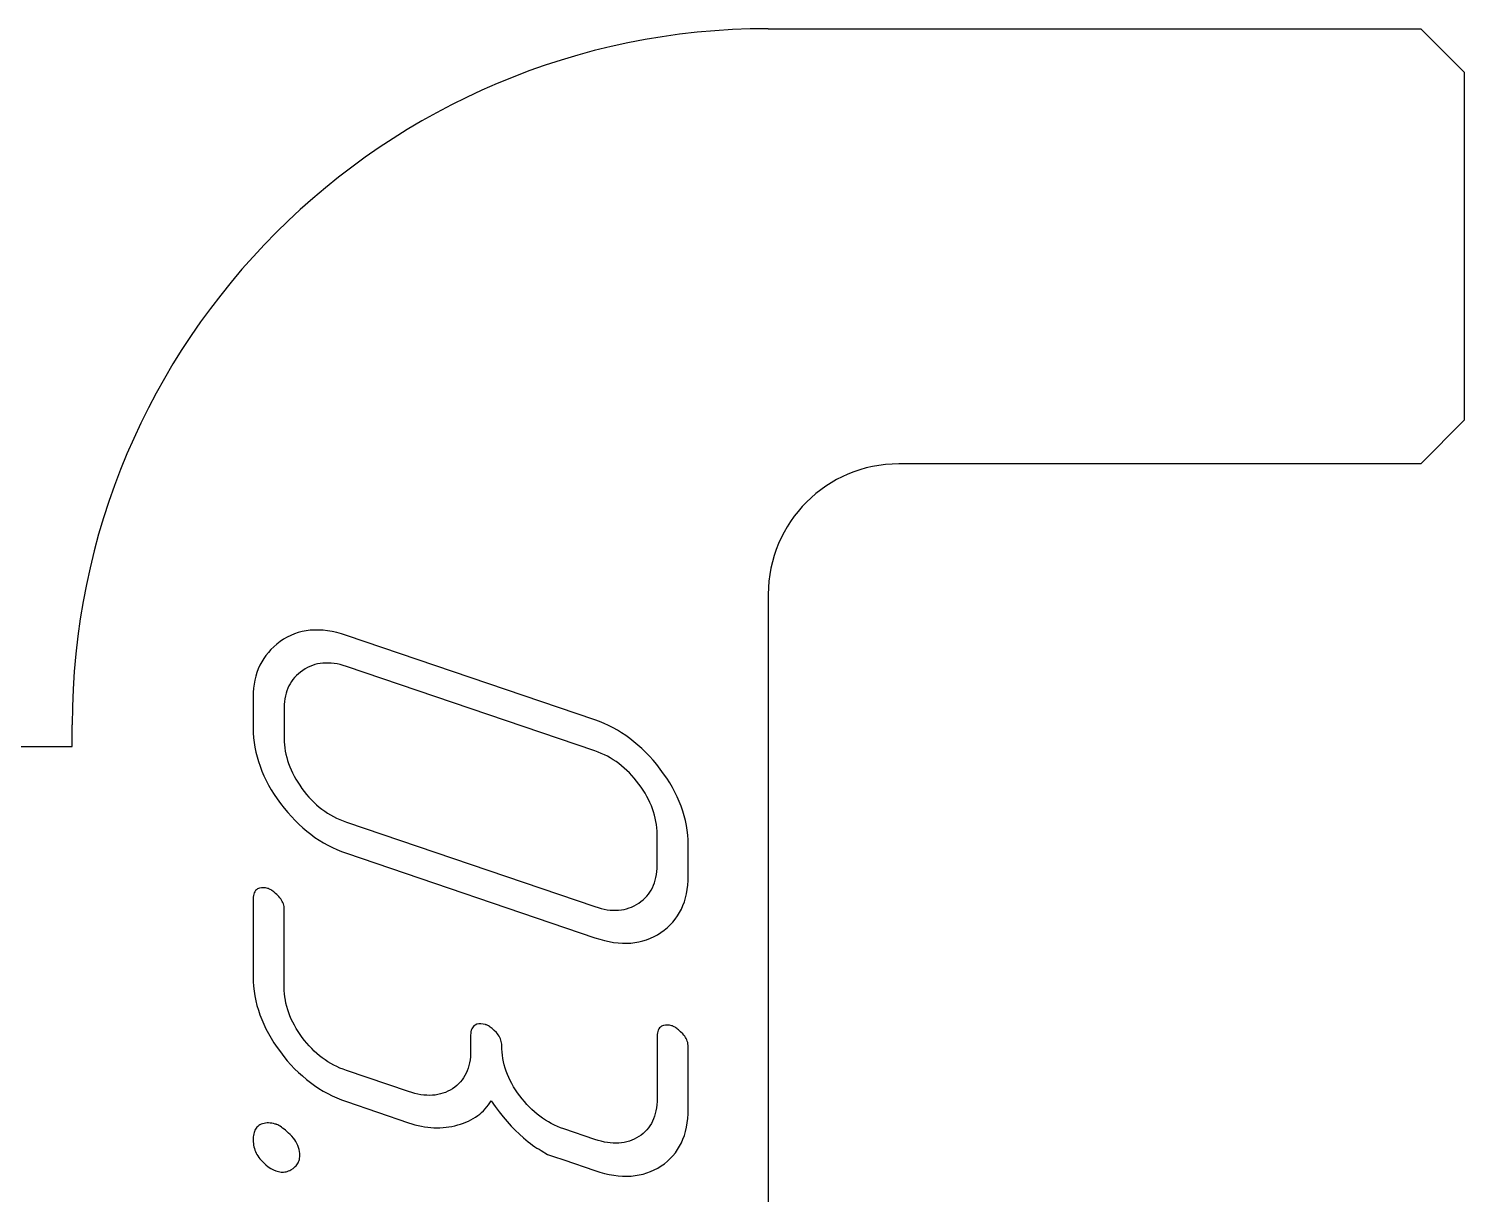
# Model space of a CAD drawing. Extents: x 10 to 1489, y -739 to -10.
# Drawn here: x 1456 to 1489, y -290.5 to -263.71 of the extents above; entities that cross this region are included whole.
import ezdxf

# ---------------------------------------------------------------- set-up
doc = ezdxf.new("R2010")
doc.units = 0

msp = doc.modelspace()

# ---------------------------------------------------------------- linework, layer by layer
at = {"layer": 'cut', "color": 0}
for p, q in [((1472.999856, -263.708932), (1487.999826, -263.708932)), ((1487.999826, -263.708932), (1488.999824, -264.70893)), ((1488.999824, -264.70893), (1488.999824, -272.708914)), ((1488.999824, -272.708914), (1487.999826, -273.708912)), ((1487.999826, -273.708912), (1475.99985, -273.708912)), ((1472.999856, -276.708906), (1472.999856, -300.458858)), ((1456.999888, -280.208899), (1456.999888, -279.7089)), ((1422.999956, -280.208899), (1456.999888, -280.208899))]:
    msp.add_line(p, q, dxfattribs=at)
for centre, radius in [((1472.999856, -279.7089), 15.999968), ((1475.99985, -276.708906), 2.999994)]:
    msp.add_arc(centre, radius, 90, 180, dxfattribs=at)
at = {"layer": 'mark', "color": 0}
for p, q in [((1462.567673, -277.528418), (1462.471495, -277.534448)), ((1462.666026, -277.528288), (1462.567673, -277.528418)), ((1462.766556, -277.534059), (1462.666026, -277.528288)), ((1461.705174, -277.85276), (1461.634778, -277.913306)), ((1461.780425, -277.79512), (1461.705174, -277.85276)), ((1461.859192, -277.741884), (1461.780425, -277.79512)), ((1461.940135, -277.694548), (1461.859192, -277.741884)), ((1462.023254, -277.653113), (1461.940135, -277.694548)), ((1462.10855, -277.617578), (1462.023254, -277.653113)), ((1462.196022, -277.587945), (1462.10855, -277.617578)), ((1462.28567, -277.564212), (1462.196022, -277.587945)), ((1462.377494, -277.54638), (1462.28567, -277.564212)), ((1462.471495, -277.534448), (1462.377494, -277.54638)), ((1462.869262, -277.545731), (1462.766556, -277.534059)), ((1462.974145, -277.563304), (1462.869262, -277.545731)), ((1463.081204, -277.586777), (1462.974145, -277.563304)), ((1463.190439, -277.616151), (1463.081204, -277.586777)), ((1463.301851, -277.651426), (1463.190439, -277.616151)), ((1469.016125, -279.593387), (1463.301851, -277.651426)), ((1461.401743, -278.184546), (1461.355621, -278.25962)), ((1461.452719, -278.112377), (1461.401743, -278.184546)), ((1461.508551, -278.043114), (1461.452719, -278.112377)), ((1461.569237, -277.976757), (1461.508551, -278.043114)), ((1461.634778, -277.913306), (1461.569237, -277.976757)), ((1461.246386, -278.502277), (1461.219684, -278.588974)), ((1461.277943, -278.418485), (1461.246386, -278.502277)), ((1461.314355, -278.3376), (1461.277943, -278.418485)), ((1461.355621, -278.25962), (1461.314355, -278.3376)), ((1462.246817, -278.493828), (1462.198672, -278.533034)), ((1462.298281, -278.456782), (1462.246817, -278.493828)), ((1462.352006, -278.422709), (1462.298281, -278.456782)), ((1462.406931, -278.39242), (1462.352006, -278.422709)), ((1462.463055, -278.365915), (1462.406931, -278.39242)), ((1462.520379, -278.343194), (1462.463055, -278.365915)), ((1462.578903, -278.324257), (1462.520379, -278.343194)), ((1462.638627, -278.309105), (1462.578903, -278.324257)), ((1462.69955, -278.297737), (1462.638627, -278.309105)), ((1462.761673, -278.290153), (1462.69955, -278.297737)), ((1462.824996, -278.286353), (1462.761673, -278.290153)), ((1462.889519, -278.286337), (1462.824996, -278.286353)), ((1462.955242, -278.290106), (1462.889519, -278.286337)), ((1463.022164, -278.297658), (1462.955242, -278.290106)), ((1463.090286, -278.308995), (1463.022164, -278.297658)), ((1463.159608, -278.324116), (1463.090286, -278.308995)), ((1463.230129, -278.343021), (1463.159608, -278.324116)), ((1463.301851, -278.365711), (1463.230129, -278.343021)), ((1469.016125, -280.307671), (1463.301851, -278.365711)), ((1461.180845, -278.771085), (1461.168708, -278.866499)), ((1461.197837, -278.678576), (1461.180845, -278.771085)), ((1461.219684, -278.588974), (1461.197837, -278.678576)), ((1461.979532, -278.813645), (1461.95463, -278.867976)), ((1462.007755, -278.761475), (1461.979532, -278.813645)), ((1462.039298, -278.711465), (1462.007755, -278.761475)), ((1462.074161, -278.663617), (1462.039298, -278.711465)), ((1462.112344, -278.617928), (1462.074161, -278.663617)), ((1462.153848, -278.574401), (1462.112344, -278.617928)), ((1462.198672, -278.533034), (1462.153848, -278.574401)), ((1461.161425, -278.964819), (1461.158998, -279.066044)), ((1461.158998, -279.066044), (1461.158998, -279.780328)), ((1461.168708, -278.866499), (1461.161425, -278.964819)), ((1461.879923, -279.172039), (1461.874942, -279.239334)), ((1461.888224, -279.106905), (1461.879923, -279.172039)), ((1461.899845, -279.043932), (1461.888224, -279.106905)), ((1461.914786, -278.983119), (1461.899845, -279.043932)), ((1461.933048, -278.924467), (1461.914786, -278.983119)), ((1461.95463, -278.867976), (1461.933048, -278.924467)), ((1461.874942, -279.239334), (1461.873282, -279.308789)), ((1461.873282, -279.308789), (1461.873282, -280.023073)), ((1461.158998, -279.780328), (1461.161467, -279.891742)), ((1469.122431, -279.631942), (1469.016125, -279.593387)), ((1469.227062, -279.674782), (1469.122431, -279.631942)), ((1469.33002, -279.721909), (1469.227062, -279.674782)), ((1469.431303, -279.773322), (1469.33002, -279.721909)), ((1469.530912, -279.82902), (1469.431303, -279.773322)), ((1469.628847, -279.889005), (1469.530912, -279.82902)), ((1461.161467, -279.891742), (1461.168875, -280.00277)), ((1461.168875, -280.00277), (1461.181222, -280.113411)), ((1461.181222, -280.113411), (1461.198507, -280.223666)), ((1461.873282, -280.023073), (1461.874873, -280.095349)), ((1461.874873, -280.095349), (1461.879644, -280.167535)), ((1461.879644, -280.167535), (1461.887596, -280.239629)), ((1469.725108, -279.953275), (1469.628847, -279.889005)), ((1469.819695, -280.021832), (1469.725108, -279.953275)), ((1469.912608, -280.094674), (1469.819695, -280.021832)), ((1470.003846, -280.171803), (1469.912608, -280.094674)), ((1461.198507, -280.223666), (1461.220731, -280.333535)), ((1461.220731, -280.333535), (1461.247893, -280.443017)), ((1461.247893, -280.443017), (1461.279994, -280.552113)), ((1461.887596, -280.239629), (1461.898729, -280.311633)), ((1461.898729, -280.311633), (1461.913042, -280.383546)), ((1461.913042, -280.383546), (1461.930537, -280.455369)), ((1461.930537, -280.455369), (1461.951212, -280.527101)), ((1469.089548, -280.334252), (1469.016125, -280.307671)), ((1469.161605, -280.363634), (1469.089548, -280.334252)), ((1469.232294, -280.395816), (1469.161605, -280.363634)), ((1469.301616, -280.430798), (1469.232294, -280.395816)), ((1469.36957, -280.46858), (1469.301616, -280.430798)), ((1469.436158, -280.509162), (1469.36957, -280.46858)), ((1470.093411, -280.253217), (1470.003846, -280.171803)), ((1470.181301, -280.338918), (1470.093411, -280.253217)), ((1470.267518, -280.428904), (1470.181301, -280.338918)), ((1470.35206, -280.523176), (1470.267518, -280.428904)), ((1461.279994, -280.552113), (1461.317033, -280.660823)), ((1461.317033, -280.660823), (1461.359011, -280.769147)), ((1461.359011, -280.769147), (1461.405928, -280.877084)), ((1461.951212, -280.527101), (1461.975068, -280.598742)), ((1461.975068, -280.598742), (1462.002104, -280.670292)), ((1462.002104, -280.670292), (1462.032322, -280.741752)), ((1462.032322, -280.741752), (1462.06572, -280.813121)), ((1462.06572, -280.813121), (1462.1023, -280.8844)), ((1469.501378, -280.552545), (1469.436158, -280.509162)), ((1469.565231, -280.598728), (1469.501378, -280.552545)), ((1469.627717, -280.647711), (1469.565231, -280.598728)), ((1469.688836, -280.699494), (1469.627717, -280.647711)), ((1469.748587, -280.754077), (1469.688836, -280.699494)), ((1469.806972, -280.811461), (1469.748587, -280.754077)), ((1469.863989, -280.871645), (1469.806972, -280.811461)), ((1470.434928, -280.621734), (1470.35206, -280.523176)), ((1470.516122, -280.724579), (1470.434928, -280.621734)), ((1470.593968, -280.829801), (1470.516122, -280.724579)), ((1461.405928, -280.877084), (1461.457784, -280.984636)), ((1461.457784, -280.984636), (1461.514578, -281.0918)), ((1461.514578, -281.0918), (1461.57631, -281.198579)), ((1462.1023, -280.8844), (1462.14206, -280.955588)), ((1462.14206, -280.955588), (1462.185, -281.026685)), ((1462.185, -281.026685), (1462.231122, -281.097691)), ((1462.231122, -281.097691), (1462.280424, -281.168607)), ((1469.919639, -280.934629), (1469.863989, -280.871645)), ((1469.973922, -281.000413), (1469.919639, -280.934629)), ((1470.026837, -281.068998), (1469.973922, -281.000413)), ((1470.077437, -281.139111), (1470.026837, -281.068998)), ((1470.124772, -281.209482), (1470.077437, -281.139111)), ((1470.666791, -280.935492), (1470.593968, -280.829801)), ((1470.734593, -281.041653), (1470.666791, -280.935492)), ((1470.797372, -281.148284), (1470.734593, -281.041653)), ((1470.855128, -281.255384), (1470.797372, -281.148284)), ((1461.57631, -281.198579), (1461.642981, -281.304971)), ((1461.642981, -281.304971), (1461.714591, -281.410977)), ((1461.714591, -281.410977), (1461.79114, -281.516597)), ((1462.280424, -281.168607), (1462.332126, -281.238078)), ((1462.332126, -281.238078), (1462.385446, -281.30475)), ((1462.385446, -281.30475), (1462.440385, -281.368623)), ((1462.440385, -281.368623), (1462.496942, -281.429697)), ((1462.496942, -281.429697), (1462.555117, -281.487973)), ((1462.555117, -281.487973), (1462.61491, -281.543449)), ((1470.168843, -281.280111), (1470.124772, -281.209482)), ((1470.209649, -281.350997), (1470.168843, -281.280111)), ((1470.247191, -281.422141), (1470.209649, -281.350997)), ((1470.281469, -281.493542), (1470.247191, -281.422141)), ((1470.907862, -281.362954), (1470.855128, -281.255384)), ((1470.955574, -281.470993), (1470.907862, -281.362954)), ((1470.998264, -281.579502), (1470.955574, -281.470993)), ((1461.79114, -281.516597), (1461.87112, -281.619896)), ((1461.87112, -281.619896), (1461.953025, -281.718937)), ((1461.953025, -281.718937), (1462.036856, -281.813722)), ((1462.036856, -281.813722), (1462.122612, -281.90425)), ((1462.61491, -281.543449), (1462.676322, -281.596127)), ((1462.676322, -281.596127), (1462.739352, -281.646005)), ((1462.739352, -281.646005), (1462.804, -281.693085)), ((1462.804, -281.693085), (1462.870267, -281.737366)), ((1462.870267, -281.737366), (1462.938152, -281.778848)), ((1462.938152, -281.778848), (1463.007655, -281.817531)), ((1463.007655, -281.817531), (1463.078776, -281.853415)), ((1470.312481, -281.565202), (1470.281469, -281.493542)), ((1470.34023, -281.637119), (1470.312481, -281.565202)), ((1470.364713, -281.709293), (1470.34023, -281.637119)), ((1470.385933, -281.781725), (1470.364713, -281.709293)), ((1470.403887, -281.854415), (1470.385933, -281.781725)), ((1471.035931, -281.68848), (1470.998264, -281.579502)), ((1471.068576, -281.797928), (1471.035931, -281.68848)), ((1471.096199, -281.907845), (1471.068576, -281.797928)), ((1462.122612, -281.90425), (1462.210293, -281.990521)), ((1462.210293, -281.990521), (1462.2999, -282.072536)), ((1462.2999, -282.072536), (1462.391431, -282.150293)), ((1463.078776, -281.853415), (1463.151516, -281.886501)), ((1463.151516, -281.886501), (1463.225874, -281.916787)), ((1463.225874, -281.916787), (1463.301851, -281.944275)), ((1463.301851, -281.944275), (1469.016125, -283.886235)), ((1470.418578, -281.927363), (1470.403887, -281.854415)), ((1470.430003, -282.000568), (1470.418578, -281.927363)), ((1470.438165, -282.074031), (1470.430003, -282.000568)), ((1470.443061, -282.147752), (1470.438165, -282.074031)), ((1470.444694, -282.22173), (1470.443061, -282.147752)), ((1471.118799, -282.018232), (1471.096199, -281.907845)), ((1471.136378, -282.129088), (1471.118799, -282.018232)), ((1471.148933, -282.240414), (1471.136378, -282.129088)), ((1462.391431, -282.150293), (1462.484888, -282.223794)), ((1462.484888, -282.223794), (1462.58027, -282.293039)), ((1462.58027, -282.293039), (1462.677577, -282.358026)), ((1462.677577, -282.358026), (1462.77681, -282.418757)), ((1462.77681, -282.418757), (1462.877968, -282.475231)), ((1462.877968, -282.475231), (1462.981051, -282.527448)), ((1470.444694, -282.936014), (1470.444694, -282.22173)), ((1471.156467, -282.35221), (1471.148933, -282.240414)), ((1471.158978, -282.464475), (1471.156467, -282.35221)), ((1471.158978, -283.178759), (1471.158978, -282.464475)), ((1462.981051, -282.527448), (1463.086059, -282.575409)), ((1463.086059, -282.575409), (1463.192992, -282.619112)), ((1463.192992, -282.619112), (1463.301851, -282.658559)), ((1463.301851, -282.658559), (1469.016125, -284.60052)), ((1470.429878, -283.147274), (1470.438109, -283.079312)), ((1470.438109, -283.079312), (1470.443047, -283.008892)), ((1470.443047, -283.008892), (1470.444694, -282.936014)), ((1461.302859, -283.461996), (1461.258998, -283.478647)), ((1461.34873, -283.452557), (1461.302859, -283.461996)), ((1461.396609, -283.45033), (1461.34873, -283.452557)), ((1461.446497, -283.455314), (1461.396609, -283.45033)), ((1461.498395, -283.46751), (1461.446497, -283.455314)), ((1461.511683, -283.471686), (1461.498395, -283.46751)), ((1470.311351, -283.503429), (1470.339337, -283.450215)), ((1470.339337, -283.450215), (1470.36403, -283.394543)), ((1470.36403, -283.394543), (1470.38543, -283.336413)), ((1470.38543, -283.336413), (1470.403539, -283.275824)), ((1470.403539, -283.275824), (1470.418354, -283.212778)), ((1470.418354, -283.212778), (1470.429878, -283.147274)), ((1471.137005, -283.492218), (1471.149212, -283.391288)), ((1471.149212, -283.391288), (1471.156537, -283.286802)), ((1471.156537, -283.286802), (1471.158978, -283.178759)), ((1461.16056, -283.669357), (1461.158998, -283.708892)), ((1461.158998, -283.708892), (1461.158998, -285.494603)), ((1461.165248, -283.632895), (1461.16056, -283.669357)), ((1461.17306, -283.599505), (1461.165248, -283.632895)), ((1461.183998, -283.569188), (1461.17306, -283.599505)), ((1461.19806, -283.541944), (1461.183998, -283.569188)), ((1461.215248, -283.517772), (1461.19806, -283.541944)), ((1461.23556, -283.496673), (1461.215248, -283.517772)), ((1461.258998, -283.478647), (1461.23556, -283.496673)), ((1461.517371, -283.473602), (1461.511683, -283.471686)), ((1461.52111, -283.474953), (1461.517371, -283.473602)), ((1461.536732, -283.481564), (1461.52111, -283.474953)), ((1461.55342, -283.490109), (1461.536732, -283.481564)), ((1461.571176, -283.500585), (1461.55342, -283.490109)), ((1461.589999, -283.512994), (1461.571176, -283.500585)), ((1461.60989, -283.527335), (1461.589999, -283.512994)), ((1461.630848, -283.543609), (1461.60989, -283.527335)), ((1461.652872, -283.561815), (1461.630848, -283.543609)), ((1461.675965, -283.581954), (1461.652872, -283.561815)), ((1461.700124, -283.604025), (1461.675965, -283.581954)), ((1461.750863, -283.653699), (1461.700124, -283.604025)), ((1461.774123, -283.680173), (1461.750863, -283.653699)), ((1461.794934, -283.707385), (1461.774123, -283.680173)), ((1461.813297, -283.735335), (1461.794934, -283.707385)), ((1461.829211, -283.764022), (1461.813297, -283.735335)), ((1461.842678, -283.793447), (1461.829211, -283.764022)), ((1461.853695, -283.82361), (1461.842678, -283.793447)), ((1470.023266, -283.807106), (1470.074298, -283.771098)), ((1470.074298, -283.771098), (1470.122038, -283.732631)), ((1470.122038, -283.732631), (1470.166485, -283.691707)), ((1470.166485, -283.691707), (1470.207641, -283.648324)), ((1470.207641, -283.648324), (1470.245503, -283.602484)), ((1470.245503, -283.602484), (1470.280073, -283.554186)), ((1470.280073, -283.554186), (1470.311351, -283.503429)), ((1471.039349, -283.860371), (1471.071087, -283.773668)), ((1471.071087, -283.773668), (1471.097943, -283.683408)), ((1471.097943, -283.683408), (1471.119916, -283.589591)), ((1471.119916, -283.589591), (1471.137005, -283.492218)), ((1461.862265, -283.85451), (1461.853695, -283.82361)), ((1461.868385, -283.886148), (1461.862265, -283.85451)), ((1461.872058, -283.918524), (1461.868385, -283.886148)), ((1461.873282, -283.951637), (1461.872058, -283.918524)), ((1461.873282, -285.737348), (1461.873282, -283.951637)), ((1469.016125, -283.886235), (1469.088697, -283.909259)), ((1469.088697, -283.909259), (1469.159986, -283.928554)), ((1469.159986, -283.928554), (1469.229992, -283.944119)), ((1469.229992, -283.944119), (1469.298714, -283.955955)), ((1469.298714, -283.955955), (1469.366152, -283.964062)), ((1469.366152, -283.964062), (1469.432307, -283.968439)), ((1469.432307, -283.968439), (1469.497179, -283.969087)), ((1469.497179, -283.969087), (1469.560767, -283.966006)), ((1469.560767, -283.966006), (1469.623071, -283.959196)), ((1469.623071, -283.959196), (1469.684092, -283.948657)), ((1469.684092, -283.948657), (1469.74383, -283.934388)), ((1469.74383, -283.934388), (1469.802284, -283.91639)), ((1469.802284, -283.91639), (1469.859455, -283.894663)), ((1469.859455, -283.894663), (1469.915342, -283.869207)), ((1469.915342, -283.869207), (1469.969946, -283.840021)), ((1469.969946, -283.840021), (1470.023266, -283.807106)), ((1470.863568, -284.171618), (1470.914838, -284.099141)), ((1470.914838, -284.099141), (1470.961224, -284.023108)), ((1470.961224, -284.023108), (1471.002728, -283.943518)), ((1471.002728, -283.943518), (1471.039349, -283.860371)), ((1470.533979, -284.480654), (1470.609663, -284.42596)), ((1470.609663, -284.42596), (1470.680463, -284.367709)), ((1470.680463, -284.367709), (1470.746381, -284.305902)), ((1470.746381, -284.305902), (1470.807416, -284.240539)), ((1470.807416, -284.240539), (1470.863568, -284.171618)), ((1469.016125, -284.60052), (1469.126686, -284.635613)), ((1469.126686, -284.635613), (1469.235154, -284.665028)), ((1469.235154, -284.665028), (1469.341529, -284.688766)), ((1469.341529, -284.688766), (1469.445812, -284.706825)), ((1469.445812, -284.706825), (1469.548002, -284.719207)), ((1469.548002, -284.719207), (1469.648099, -284.72591)), ((1469.648099, -284.72591), (1469.746104, -284.726935)), ((1469.746104, -284.726935), (1469.842016, -284.722283)), ((1469.842016, -284.722283), (1469.935836, -284.711952)), ((1469.935836, -284.711952), (1470.027563, -284.695944)), ((1470.027563, -284.695944), (1470.117197, -284.674257)), ((1470.117197, -284.674257), (1470.204739, -284.646892)), ((1470.204739, -284.646892), (1470.290188, -284.61385)), ((1470.290188, -284.61385), (1470.373544, -284.575129)), ((1470.373544, -284.575129), (1470.454808, -284.53073)), ((1470.454808, -284.53073), (1470.533979, -284.480654)), ((1461.158998, -285.494603), (1461.161439, -285.605993)), ((1461.161439, -285.605993), (1461.168764, -285.71695)), ((1461.168764, -285.71695), (1461.180971, -285.827473)), ((1461.874901, -285.812172), (1461.873282, -285.737348)), ((1461.180971, -285.827473), (1461.19806, -285.937564)), ((1461.19806, -285.937564), (1461.220033, -286.04722)), ((1461.220033, -286.04722), (1461.246888, -286.156444)), ((1461.879755, -285.886646), (1461.874901, -285.812172)), ((1461.887847, -285.960768), (1461.879755, -285.886646)), ((1461.899175, -286.03454), (1461.887847, -285.960768)), ((1461.91374, -286.10796), (1461.899175, -286.03454)), ((1461.931541, -286.18103), (1461.91374, -286.10796)), ((1461.246888, -286.156444), (1461.278627, -286.265234)), ((1461.278627, -286.265234), (1461.315248, -286.373591)), ((1461.315248, -286.373591), (1461.356751, -286.481514)), ((1461.952579, -286.253748), (1461.931541, -286.18103)), ((1461.976853, -286.326116), (1461.952579, -286.253748)), ((1462.004365, -286.398133), (1461.976853, -286.326116)), ((1462.035112, -286.469799), (1462.004365, -286.398133)), ((1461.356751, -286.481514), (1461.403138, -286.589004)), ((1461.403138, -286.589004), (1461.454407, -286.696061)), ((1461.454407, -286.696061), (1461.51056, -286.802685)), ((1462.069097, -286.541114), (1462.035112, -286.469799)), ((1462.106317, -286.612077), (1462.069097, -286.541114)), ((1462.146775, -286.68269), (1462.106317, -286.612077)), ((1462.190469, -286.752952), (1462.146775, -286.68269)), ((1462.2374, -286.822863), (1462.190469, -286.752952)), ((1466.165238, -286.760679), (1466.16055, -286.797141)), ((1466.17305, -286.727289), (1466.165238, -286.760679)), ((1466.183988, -286.696972), (1466.17305, -286.727289)), ((1466.19805, -286.669728), (1466.183988, -286.696972)), ((1466.215238, -286.645556), (1466.19805, -286.669728)), ((1466.23555, -286.624457), (1466.215238, -286.645556)), ((1466.258988, -286.606431), (1466.23555, -286.624457)), ((1466.302849, -286.58978), (1466.258988, -286.606431)), ((1466.34872, -286.580341), (1466.302849, -286.58978)), ((1466.396599, -286.578114), (1466.34872, -286.580341)), ((1466.446487, -286.583098), (1466.396599, -286.578114)), ((1466.498385, -286.595294), (1466.446487, -286.583098)), ((1466.511673, -286.59947), (1466.498385, -286.595294)), ((1466.517361, -286.601386), (1466.511673, -286.59947)), ((1466.5211, -286.602737), (1466.517361, -286.601386)), ((1466.536722, -286.609348), (1466.5211, -286.602737)), ((1466.55341, -286.617892), (1466.536722, -286.609348)), ((1466.571166, -286.628369), (1466.55341, -286.617892)), ((1466.589989, -286.640778), (1466.571166, -286.628369)), ((1466.60988, -286.655119), (1466.589989, -286.640778)), ((1466.630838, -286.671393), (1466.60988, -286.655119)), ((1466.652862, -286.689599), (1466.630838, -286.671393)), ((1466.675955, -286.709738), (1466.652862, -286.689599)), ((1466.700114, -286.731809), (1466.675955, -286.709738)), ((1466.750853, -286.781483), (1466.700114, -286.731809)), ((1470.458756, -286.755191), (1470.450944, -286.78858)), ((1470.469694, -286.724874), (1470.458756, -286.755191)), ((1470.483756, -286.697629), (1470.469694, -286.724874)), ((1470.500944, -286.673458), (1470.483756, -286.697629)), ((1470.521256, -286.652359), (1470.500944, -286.673458)), ((1470.544693, -286.634333), (1470.521256, -286.652359)), ((1470.588555, -286.617682), (1470.544693, -286.634333)), ((1470.634425, -286.608243), (1470.588555, -286.617682)), ((1470.682305, -286.606015), (1470.634425, -286.608243)), ((1470.732193, -286.611), (1470.682305, -286.606015)), ((1470.78409, -286.623196), (1470.732193, -286.611)), ((1470.797378, -286.627372), (1470.78409, -286.623196)), ((1470.803067, -286.629287), (1470.797378, -286.627372)), ((1470.806806, -286.630638), (1470.803067, -286.629287)), ((1470.822427, -286.63725), (1470.806806, -286.630638)), ((1470.839116, -286.645794), (1470.822427, -286.63725)), ((1470.856872, -286.656271), (1470.839116, -286.645794)), ((1470.875695, -286.66868), (1470.856872, -286.656271)), ((1470.895586, -286.683021), (1470.875695, -286.66868)), ((1470.916543, -286.699295), (1470.895586, -286.683021)), ((1470.938568, -286.717501), (1470.916543, -286.699295)), ((1470.96166, -286.73764), (1470.938568, -286.717501)), ((1470.98582, -286.759711), (1470.96166, -286.73764)), ((1471.036559, -286.809385), (1470.98582, -286.759711)), ((1461.51056, -286.802685), (1461.571595, -286.908875)), ((1461.571595, -286.908875), (1461.637513, -287.014631)), ((1461.637513, -287.014631), (1461.708313, -287.119955)), ((1462.287567, -286.892424), (1462.2374, -286.822863)), ((1462.340078, -286.960436), (1462.287567, -286.892424)), ((1462.39404, -287.025706), (1462.340078, -286.960436)), ((1462.449453, -287.088232), (1462.39404, -287.025706)), ((1462.506317, -287.148014), (1462.449453, -287.088232)), ((1466.16055, -286.797141), (1466.158988, -286.836676)), ((1466.158988, -286.836676), (1466.158988, -287.193818)), ((1466.774113, -286.807957), (1466.750853, -286.781483)), ((1466.794924, -286.835169), (1466.774113, -286.807957)), ((1466.813287, -286.863119), (1466.794924, -286.835169)), ((1466.829201, -286.891806), (1466.813287, -286.863119)), ((1466.842668, -286.921231), (1466.829201, -286.891806)), ((1466.853685, -286.951394), (1466.842668, -286.921231)), ((1466.862255, -286.982294), (1466.853685, -286.951394)), ((1466.868375, -287.013932), (1466.862255, -286.982294)), ((1466.872048, -287.046308), (1466.868375, -287.013932)), ((1466.873272, -287.079421), (1466.872048, -287.046308)), ((1466.874891, -287.154245), (1466.873272, -287.079421)), ((1470.446256, -286.825043), (1470.444694, -286.864578)), ((1470.444694, -286.864578), (1470.444694, -288.293146)), ((1470.450944, -286.78858), (1470.446256, -286.825043)), ((1471.059819, -286.835859), (1471.036559, -286.809385)), ((1471.08063, -286.863071), (1471.059819, -286.835859)), ((1471.098993, -286.891021), (1471.08063, -286.863071)), ((1471.114907, -286.919708), (1471.098993, -286.891021)), ((1471.128373, -286.949133), (1471.114907, -286.919708)), ((1471.139391, -286.979296), (1471.128373, -286.949133)), ((1471.14796, -287.010196), (1471.139391, -286.979296)), ((1471.154081, -287.041834), (1471.14796, -287.010196)), ((1471.157754, -287.074209), (1471.154081, -287.041834)), ((1471.158978, -287.107323), (1471.157754, -287.074209)), ((1461.708313, -287.119955), (1461.783997, -287.224845)), ((1461.783997, -287.224845), (1461.863168, -287.327432)), ((1461.863168, -287.327432), (1461.944432, -287.425849)), ((1461.944432, -287.425849), (1462.027788, -287.520094)), ((1462.564631, -287.205053), (1462.506317, -287.148014)), ((1462.624397, -287.259348), (1462.564631, -287.205053)), ((1462.685613, -287.3109), (1462.624397, -287.259348)), ((1462.74828, -287.359708), (1462.685613, -287.3109)), ((1462.812399, -287.405772), (1462.74828, -287.359708)), ((1462.877968, -287.449094), (1462.812399, -287.405772)), ((1466.144298, -287.409598), (1466.132872, -287.476236)), ((1466.152459, -287.340315), (1466.144298, -287.409598)), ((1466.157356, -287.268389), (1466.152459, -287.340315)), ((1466.158988, -287.193818), (1466.157356, -287.268389)), ((1466.879745, -287.228719), (1466.874891, -287.154245)), ((1466.887837, -287.302841), (1466.879745, -287.228719)), ((1466.899165, -287.376613), (1466.887837, -287.302841)), ((1466.91373, -287.450033), (1466.899165, -287.376613)), ((1471.158978, -288.535891), (1471.158978, -287.107323)), ((1462.027788, -287.520094), (1462.113237, -287.610168)), ((1462.113237, -287.610168), (1462.200779, -287.69607)), ((1462.200779, -287.69607), (1462.290413, -287.777801)), ((1462.944988, -287.489671), (1462.877968, -287.449094)), ((1463.013459, -287.527505), (1462.944988, -287.489671)), ((1463.08338, -287.562596), (1463.013459, -287.527505)), ((1463.154753, -287.594943), (1463.08338, -287.562596)), ((1463.227576, -287.624546), (1463.154753, -287.594943)), ((1463.301851, -287.651406), (1463.227576, -287.624546)), ((1464.730419, -288.136897), (1463.301851, -287.651406)), ((1466.054524, -287.716348), (1466.026776, -287.769765)), ((1466.079008, -287.660286), (1466.054524, -287.716348)), ((1466.100227, -287.60158), (1466.079008, -287.660286)), ((1466.118182, -287.54023), (1466.100227, -287.60158)), ((1466.132872, -287.476236), (1466.118182, -287.54023)), ((1466.931531, -287.523103), (1466.91373, -287.450033)), ((1466.952569, -287.595822), (1466.931531, -287.523103)), ((1466.976843, -287.668189), (1466.952569, -287.595822)), ((1467.004355, -287.740206), (1466.976843, -287.668189)), ((1467.035102, -287.811872), (1467.004355, -287.740206)), ((1462.290413, -287.777801), (1462.38214, -287.855361)), ((1462.38214, -287.855361), (1462.47596, -287.92875)), ((1462.47596, -287.92875), (1462.571872, -287.997967)), ((1462.571872, -287.997967), (1462.669877, -288.063013)), ((1462.669877, -288.063013), (1462.769974, -288.123887)), ((1465.741132, -288.069653), (1465.688216, -288.101404)), ((1465.791731, -288.034745), (1465.741132, -288.069653)), ((1465.839067, -287.997192), (1465.791731, -288.034745)), ((1465.883137, -287.956995), (1465.839067, -287.997192)), ((1465.923944, -287.914154), (1465.883137, -287.956995)), ((1465.961486, -287.868668), (1465.923944, -287.914154)), ((1465.995763, -287.820539), (1465.961486, -287.868668)), ((1466.026776, -287.769765), (1465.995763, -287.820539)), ((1467.069087, -287.883187), (1467.035102, -287.811872)), ((1467.106307, -287.954151), (1467.069087, -287.883187)), ((1467.146765, -288.024764), (1467.106307, -287.954151)), ((1467.190459, -288.095026), (1467.146765, -288.024764)), ((1462.769974, -288.123887), (1462.872164, -288.180591)), ((1462.872164, -288.180591), (1462.976447, -288.233123)), ((1462.976447, -288.233123), (1463.082822, -288.281483)), ((1463.082822, -288.281483), (1463.19129, -288.325673)), ((1463.19129, -288.325673), (1463.301851, -288.365691)), ((1463.301851, -288.365691), (1464.730419, -288.851181)), ((1464.803843, -288.160241), (1464.730419, -288.136897)), ((1464.875899, -288.179913), (1464.803843, -288.160241)), ((1464.946588, -288.195912), (1464.875899, -288.179913)), ((1465.01591, -288.208238), (1464.946588, -288.195912)), ((1465.083865, -288.216891), (1465.01591, -288.208238)), ((1465.150452, -288.22187), (1465.083865, -288.216891)), ((1465.215672, -288.223177), (1465.150452, -288.22187)), ((1465.279525, -288.220811), (1465.215672, -288.223177)), ((1465.342011, -288.214772), (1465.279525, -288.220811)), ((1465.40313, -288.20506), (1465.342011, -288.214772)), ((1465.462882, -288.191674), (1465.40313, -288.20506)), ((1465.521266, -288.174616), (1465.462882, -288.191674)), ((1465.578283, -288.153885), (1465.521266, -288.174616)), ((1465.633933, -288.129481), (1465.578283, -288.153885)), ((1465.688216, -288.101404), (1465.633933, -288.129481)), ((1466.566855, -288.444362), (1466.599793, -288.396645)), ((1466.599793, -288.396645), (1466.630416, -288.346941)), ((1466.630416, -288.346941), (1466.72171, -288.476391)), ((1467.23739, -288.164937), (1467.190459, -288.095026)), ((1467.287557, -288.234497), (1467.23739, -288.164937)), ((1467.340068, -288.30251), (1467.287557, -288.234497)), ((1467.39403, -288.367779), (1467.340068, -288.30251)), ((1467.449443, -288.430305), (1467.39403, -288.367779)), ((1470.443061, -288.367717), (1470.438165, -288.439643)), ((1470.444694, -288.293146), (1470.443061, -288.367717)), ((1466.219981, -288.75458), (1466.271446, -288.722757)), ((1466.271446, -288.722757), (1466.320595, -288.688946)), ((1466.320595, -288.688946), (1466.367428, -288.653149)), ((1466.367428, -288.653149), (1466.411945, -288.615365)), ((1466.411945, -288.615365), (1466.454146, -288.575594)), ((1466.454146, -288.575594), (1466.494032, -288.533837)), ((1466.494032, -288.533837), (1466.531602, -288.490093)), ((1466.531602, -288.490093), (1466.566855, -288.444362)), ((1466.72171, -288.476391), (1466.813451, -288.599172)), ((1466.813451, -288.599172), (1466.905638, -288.715285)), ((1466.905638, -288.715285), (1466.998272, -288.82473)), ((1467.506307, -288.490087), (1467.449443, -288.430305)), ((1467.564621, -288.547126), (1467.506307, -288.490087)), ((1467.624387, -288.601421), (1467.564621, -288.547126)), ((1467.685603, -288.652973), (1467.624387, -288.601421)), ((1467.74827, -288.701781), (1467.685603, -288.652973)), ((1467.812389, -288.747846), (1467.74827, -288.701781)), ((1467.877958, -288.791167), (1467.812389, -288.747846)), ((1470.385933, -288.700908), (1470.364713, -288.759614)), ((1470.403887, -288.639558), (1470.385933, -288.700908)), ((1470.418578, -288.575564), (1470.403887, -288.639558)), ((1470.430003, -288.508926), (1470.418578, -288.575564)), ((1470.438165, -288.439643), (1470.430003, -288.508926)), ((1471.149268, -288.753239), (1471.15655, -288.646478)), ((1471.15655, -288.646478), (1471.158978, -288.535891)), ((1461.180092, -289.079335), (1461.172218, -289.110096)), ((1461.189796, -289.050504), (1461.180092, -289.079335)), ((1461.201332, -289.023604), (1461.189796, -289.050504)), ((1461.214698, -288.998634), (1461.201332, -289.023604)), ((1461.229896, -288.975595), (1461.214698, -288.998634)), ((1461.246925, -288.954486), (1461.229896, -288.975595)), ((1461.265785, -288.935308), (1461.246925, -288.954486)), ((1461.286476, -288.91806), (1461.265785, -288.935308)), ((1461.308998, -288.902743), (1461.286476, -288.91806)), ((1461.341517, -288.888264), (1461.308998, -288.902743)), ((1461.37479, -288.876551), (1461.341517, -288.888264)), ((1461.408816, -288.867605), (1461.37479, -288.876551)), ((1461.443596, -288.861424), (1461.408816, -288.867605)), ((1461.479128, -288.85801), (1461.443596, -288.861424)), ((1461.515415, -288.857362), (1461.479128, -288.85801)), ((1461.552454, -288.85948), (1461.515415, -288.857362)), ((1461.590247, -288.864364), (1461.552454, -288.85948)), ((1461.628793, -288.872015), (1461.590247, -288.864364)), ((1461.668093, -288.882432), (1461.628793, -288.872015)), ((1461.688025, -288.888677), (1461.668093, -288.882432)), ((1461.696614, -288.891568), (1461.688025, -288.888677)), ((1461.702384, -288.893655), (1461.696614, -288.891568)), ((1461.726408, -288.903812), (1461.702384, -288.893655)), ((1461.751938, -288.916867), (1461.726408, -288.903812)), ((1461.778974, -288.93282), (1461.751938, -288.916867)), ((1461.807518, -288.95167), (1461.778974, -288.93282)), ((1461.837568, -288.973418), (1461.807518, -288.95167)), ((1461.869125, -288.998064), (1461.837568, -288.973418)), ((1461.902188, -289.025607), (1461.869125, -288.998064)), ((1461.936759, -289.056048), (1461.902188, -289.025607)), ((1461.972836, -289.089387), (1461.936759, -289.056048)), ((1464.730419, -288.851181), (1464.805154, -288.875282)), ((1464.805154, -288.875282), (1464.879359, -288.896607)), ((1464.879359, -288.896607), (1464.953033, -288.915158)), ((1464.953033, -288.915158), (1465.026178, -288.930934)), ((1465.026178, -288.930934), (1465.098792, -288.943936)), ((1465.098792, -288.943936), (1465.170876, -288.954162)), ((1465.170876, -288.954162), (1465.24243, -288.961613)), ((1465.24243, -288.961613), (1465.313454, -288.966289)), ((1465.313454, -288.966289), (1465.383948, -288.968191)), ((1465.383948, -288.968191), (1465.453911, -288.967317)), ((1465.453911, -288.967317), (1465.523345, -288.963669)), ((1465.523345, -288.963669), (1465.592248, -288.957246)), ((1465.592248, -288.957246), (1465.660621, -288.948048)), ((1465.660621, -288.948048), (1465.728464, -288.936074)), ((1465.728464, -288.936074), (1465.795777, -288.921326)), ((1465.795777, -288.921326), (1465.86256, -288.903803)), ((1465.86256, -288.903803), (1465.92792, -288.8839)), ((1465.92792, -288.8839), (1465.990964, -288.862009)), ((1465.990964, -288.862009), (1466.051692, -288.838132)), ((1466.051692, -288.838132), (1466.110104, -288.812268)), ((1466.110104, -288.812268), (1466.166201, -288.784418)), ((1466.166201, -288.784418), (1466.219981, -288.75458)), ((1466.998272, -288.82473), (1467.091352, -288.927506)), ((1467.091352, -288.927506), (1467.184879, -289.023613)), ((1467.184879, -289.023613), (1467.278852, -289.113052)), ((1467.944978, -288.831744), (1467.877958, -288.791167)), ((1468.013449, -288.869578), (1467.944978, -288.831744)), ((1468.08337, -288.904669), (1468.013449, -288.869578)), ((1468.154743, -288.937016), (1468.08337, -288.904669)), ((1468.227566, -288.96662), (1468.154743, -288.937016)), ((1468.301841, -288.99348), (1468.227566, -288.96662)), ((1469.016125, -289.236225), (1468.301841, -288.99348)), ((1470.168843, -289.056323), (1470.124772, -289.09652)), ((1470.209649, -289.013482), (1470.168843, -289.056323)), ((1470.247191, -288.967996), (1470.209649, -289.013482)), ((1470.281469, -288.919867), (1470.247191, -288.967996)), ((1470.312481, -288.869093), (1470.281469, -288.919867)), ((1470.34023, -288.815676), (1470.312481, -288.869093)), ((1470.364713, -288.759614), (1470.34023, -288.815676)), ((1471.07159, -289.142021), (1471.098292, -289.050565)), ((1471.098292, -289.050565), (1471.120139, -288.955282)), ((1471.120139, -288.955282), (1471.137131, -288.856173)), ((1471.137131, -288.856173), (1471.149268, -288.753239)), ((1461.159584, -289.213963), (1461.15904, -289.252616)), ((1461.15904, -289.252616), (1461.160505, -289.292286)), ((1461.161964, -289.17741), (1461.159584, -289.213963)), ((1461.160505, -289.292286), (1461.164062, -289.331227)), ((1461.166176, -289.142788), (1461.161964, -289.17741)), ((1461.164062, -289.331227), (1461.169712, -289.369441)), ((1461.172218, -289.110096), (1461.166176, -289.142788)), ((1461.169712, -289.369441), (1461.177455, -289.406928)), ((1461.177455, -289.406928), (1461.18729, -289.443687)), ((1462.010419, -289.125623), (1461.972836, -289.089387)), ((1462.048366, -289.16434), (1462.010419, -289.125623)), ((1462.082957, -289.204183), (1462.048366, -289.16434)), ((1462.113907, -289.245049), (1462.082957, -289.204183)), ((1462.141216, -289.286936), (1462.113907, -289.245049)), ((1462.164883, -289.329846), (1462.141216, -289.286936)), ((1462.18491, -289.373778), (1462.164883, -289.329846)), ((1462.201295, -289.418732), (1462.18491, -289.373778)), ((1467.278852, -289.113052), (1467.373271, -289.195823)), ((1467.373271, -289.195823), (1467.426508, -289.244926)), ((1467.426508, -289.244926), (1467.479075, -289.290396)), ((1467.479075, -289.290396), (1467.530972, -289.332231)), ((1467.530972, -289.332231), (1467.582199, -289.370432)), ((1467.582199, -289.370432), (1467.632757, -289.404999)), ((1467.632757, -289.404999), (1467.682646, -289.435931)), ((1469.089548, -289.259569), (1469.016125, -289.236225)), ((1469.161605, -289.279241), (1469.089548, -289.259569)), ((1469.232294, -289.29524), (1469.161605, -289.279241)), ((1469.301616, -289.307566), (1469.232294, -289.29524)), ((1469.36957, -289.316218), (1469.301616, -289.307566)), ((1469.436158, -289.321198), (1469.36957, -289.316218)), ((1469.501378, -289.322505), (1469.436158, -289.321198)), ((1469.565231, -289.320139), (1469.501378, -289.322505)), ((1469.627717, -289.314099), (1469.565231, -289.320139)), ((1469.688836, -289.304387), (1469.627717, -289.314099)), ((1469.748587, -289.291002), (1469.688836, -289.304387)), ((1469.806972, -289.273944), (1469.748587, -289.291002)), ((1469.863989, -289.253213), (1469.806972, -289.273944)), ((1469.919639, -289.228809), (1469.863989, -289.253213)), ((1469.973922, -289.200732), (1469.919639, -289.228809)), ((1470.026837, -289.168982), (1469.973922, -289.200732)), ((1470.077437, -289.134073), (1470.026837, -289.168982)), ((1470.124772, -289.09652), (1470.077437, -289.134073)), ((1470.916233, -289.469588), (1470.962354, -289.393435)), ((1470.962354, -289.393435), (1471.003621, -289.313457)), ((1471.003621, -289.313457), (1471.040033, -289.229652)), ((1471.040033, -289.229652), (1471.07159, -289.142021)), ((1461.18729, -289.443687), (1461.199218, -289.479719)), ((1461.199218, -289.479719), (1461.213239, -289.515023)), ((1461.213239, -289.515023), (1461.229352, -289.5496)), ((1461.229352, -289.5496), (1461.247558, -289.583449)), ((1461.247558, -289.583449), (1461.267857, -289.61657)), ((1461.267857, -289.61657), (1461.290248, -289.648964)), ((1461.290248, -289.648964), (1461.314731, -289.680631)), ((1461.314731, -289.680631), (1461.341161, -289.711499)), ((1461.341161, -289.711499), (1461.395465, -289.768719)), ((1462.214039, -289.464708), (1462.201295, -289.418732)), ((1462.204266, -289.747279), (1462.213683, -289.721522)), ((1462.213683, -289.721522), (1462.221008, -289.694793)), ((1462.223142, -289.511706), (1462.214039, -289.464708)), ((1462.221008, -289.694793), (1462.226239, -289.667091)), ((1462.228604, -289.559726), (1462.223142, -289.511706)), ((1462.226239, -289.667091), (1462.229378, -289.638416)), ((1462.230424, -289.608769), (1462.228604, -289.559726)), ((1462.229378, -289.638416), (1462.230424, -289.608769)), ((1467.682646, -289.435931), (1467.731864, -289.46323)), ((1467.731864, -289.46323), (1467.780413, -289.486894)), ((1467.780413, -289.486894), (1467.92327, -289.579081)), ((1467.92327, -289.579081), (1468.066127, -289.62763)), ((1468.066127, -289.62763), (1468.301841, -289.707764)), ((1468.301841, -289.707764), (1469.016125, -289.950509)), ((1470.612802, -289.79296), (1470.683198, -289.735938)), ((1470.683198, -289.735938), (1470.748739, -289.675089)), ((1470.748739, -289.675089), (1470.809425, -289.610415)), ((1470.809425, -289.610415), (1470.865256, -289.541914)), ((1470.865256, -289.541914), (1470.916233, -289.469588)), ((1461.395465, -289.768719), (1461.450815, -289.819492)), ((1461.450815, -289.819492), (1461.507212, -289.863818)), ((1461.507212, -289.863818), (1461.564654, -289.901698)), ((1461.564654, -289.901698), (1461.623143, -289.93313)), ((1461.623143, -289.93313), (1461.682679, -289.958116)), ((1461.682679, -289.958116), (1461.712744, -289.968099)), ((1461.712744, -289.968099), (1461.742591, -289.975952)), ((1461.742591, -289.975952), (1461.772175, -289.981622)), ((1461.772175, -289.981622), (1461.801498, -289.98511)), ((1461.801498, -289.98511), (1461.830559, -289.986416)), ((1461.830559, -289.986416), (1461.859359, -289.985539)), ((1461.859359, -289.985539), (1461.887897, -289.982479)), ((1461.887897, -289.982479), (1461.916174, -289.977237)), ((1461.916174, -289.977237), (1461.944189, -289.969812)), ((1461.944189, -289.969812), (1461.971943, -289.960205)), ((1461.971943, -289.960205), (1461.999435, -289.948415)), ((1461.999435, -289.948415), (1462.026665, -289.934443)), ((1462.026665, -289.934443), (1462.079755, -289.900337)), ((1462.079755, -289.900337), (1462.10382, -289.88139)), ((1462.10382, -289.88139), (1462.125793, -289.86147)), ((1462.125793, -289.86147), (1462.145673, -289.840577)), ((1462.145673, -289.840577), (1462.16346, -289.818712)), ((1462.16346, -289.818712), (1462.179155, -289.795873)), ((1462.179155, -289.795873), (1462.192757, -289.772062)), ((1462.192757, -289.772062), (1462.204266, -289.747279)), ((1469.016125, -289.950509), (1469.127537, -289.985951)), ((1469.127537, -289.985951), (1469.236772, -290.015797)), ((1469.236772, -290.015797), (1469.343831, -290.040048)), ((1469.343831, -290.040048), (1469.448713, -290.058705)), ((1469.448713, -290.058705), (1469.55142, -290.071766)), ((1469.846481, -290.077378), (1469.940481, -290.068058)), ((1469.940481, -290.068058), (1470.032306, -290.053143)), ((1470.032306, -290.053143), (1470.121954, -290.032633)), ((1470.121954, -290.032633), (1470.209426, -290.006528)), ((1470.209426, -290.006528), (1470.294722, -289.974828)), ((1470.294722, -289.974828), (1470.377841, -289.937533)), ((1470.377841, -289.937533), (1470.458784, -289.894642)), ((1470.458784, -289.894642), (1470.537551, -289.846156)), ((1470.537551, -289.846156), (1470.612802, -289.79296)), ((1469.55142, -290.071766), (1469.65195, -290.079231)), ((1469.65195, -290.079231), (1469.750303, -290.081102)), ((1469.750303, -290.081102), (1469.846481, -290.077378))]:
    msp.add_line(p, q, dxfattribs=at)

doc.saveas('drawing.dxf')
